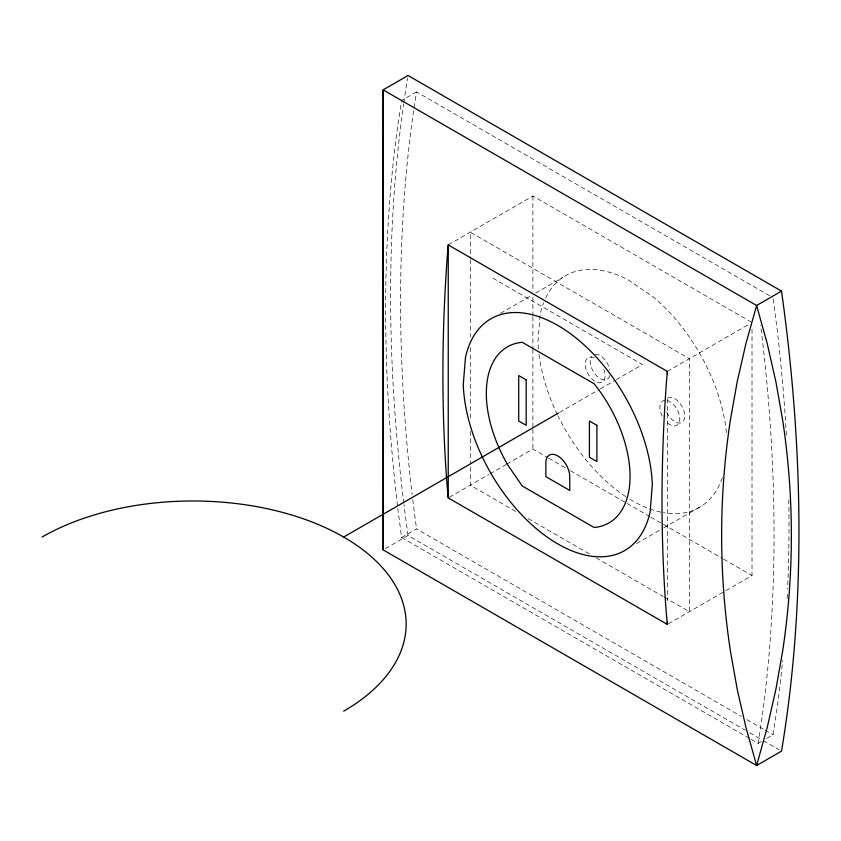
<?xml version="1.0" encoding="UTF-8"?>
<svg xmlns="http://www.w3.org/2000/svg" width="841" height="841" viewBox="0 0 841 841"><rect width="100%" height="100%" fill="white"/><g stroke="black" fill="none" stroke-linecap="round" stroke-linejoin="round"><path stroke-width="0.63" stroke-dasharray="4.21 3.15" d="M769.631 295.759L416.526 91.89L412.584 117.824A1607.918 928.338 60 0 0 412.122 494.497M751.286 739.428L758.098 743.36L762.041 717.426A1607.918 928.338 60 0 0 762.041 336.831L760.569 325.404M766.635 738.43L773.037 734.729L776.979 708.805A1607.918 928.338 60 0 0 782.614 660.637M416.526 91.89L401.588 100.521L397.646 126.444A1607.918 928.338 60 0 0 397.646 507.049M448.242 244.91L532.9 196.037L752.012 322.534M500.563 313.346L531.123 295.706M535.643 293.089L562.808 277.404M559.517 412.426L599.286 389.478M600.421 388.815L615.192 380.29M616.327 379.638L642.45 364.552L491.638 277.477M449.378 497.262L488.884 474.461M490.009 473.809L505.809 464.684M506.944 464.032L532.9 449.041L547.659 457.567M667.355 371.417L749.752 323.838M397.804 508.321L401.588 537.525L416.526 528.905L741.247 716.374M385.409 548.574L408.043 535.507L745.2 730.156M636.542 543.57L662.571 528.537M663.696 527.885L702.182 505.672M668.458 623.78L752.012 575.538L752.012 329.094M758.098 743.36L761.305 741.51M548.795 458.219L565.825 468.048M570.366 470.676L625.988 502.792M627.123 503.444L649.83 516.553M650.966 517.204L662.319 523.764M663.454 524.416L722.493 558.498M723.628 559.16L752.012 575.538M515.701 511.412L470.287 485.194L470.287 465.525M528.19 518.613L589.488 554.009M596.301 557.94L663.286 596.616M664.422 597.268L689.399 611.691L689.399 358.686L470.287 232.19L470.287 258.408M746.924 719.654L763.954 729.483M765.089 730.146L773.037 734.729M749.73 732.774L762.219 739.985M763.355 740.648L779.25 749.815M401.588 537.525L750.151 738.766M773.205 298.997L776.979 328.2A1607.918 928.338 60 0 1 786.535 437.835M412.742 499.691L416.526 528.905M667.355 398.939L667.355 600.821M532.9 196.037L532.9 291.732M532.9 296.978L532.9 315.333M532.9 316.637L532.9 348.1M532.9 349.414L532.9 428.069M532.9 429.383L532.9 449.041M470.287 259.711L470.287 337.062M470.287 347.543L470.287 419.648M470.287 431.444L470.287 464.211M722.282 477.835A133.803 77.256 60 0 1 663.444 512.653M660.847 512.137A133.803 77.256 60 0 1 626.839 497.336M625.767 496.632A133.803 77.256 60 0 1 557.919 415.717M557.352 414.55A133.803 77.256 60 0 1 538.965 354.029M538.429 348.973A133.803 77.256 60 0 1 537.967 341.604L540.143 314.46A133.803 77.256 60 0 1 543.622 302.749M545.672 297.998A133.803 77.256 60 0 1 628.469 280.064L653.079 296.789A133.803 77.256 60 0 1 726.445 432.852M603.775 369.21A14.087 8.137 60 0 1 598.824 382.792A14.087 8.137 60 0 1 585.452 367.033A14.087 8.137 60 0 1 594.282 358.024M609.746 375.633A14.087 8.137 60 0 1 596.311 375.528A14.087 8.137 60 0 1 591.496 356.374M595.144 354.271A14.087 8.137 60 0 1 609.746 369.683M667.26 400.505A14.087 8.137 60 0 1 679.759 419.838A14.087 8.137 60 0 1 665.63 421.089M662.214 416.095A14.087 8.137 60 0 1 664.863 400.263M667.775 398.024A14.087 8.137 60 0 1 682.261 406.876A14.087 8.137 60 0 1 681 422.813A14.087 8.137 60 0 1 666.661 412.111M788.774 499.848A1607.918 928.338 60 0 1 787.618 589.152M787.386 594.282A1607.918 928.338 60 0 1 787.06 600.674M408.043 535.507A1622.005 936.475 60 0 1 403.964 504.642M403.806 503.36A1622.005 936.475 60 0 1 403.638 103.937M403.827 102.634A1622.005 936.475 60 0 1 407.612 78.055"/><path stroke-width="1.26" d="M383.149 549.877L383.244 450.461A1145.799 3.522 89.9 0 0 383.244 219.575L383.149 89.871L408.043 75.501L781.52 291.123A1622.005 936.475 60 0 1 781.52 751.129L756.627 765.499L383.149 549.877L383.044 420.29A1154.357 3.543 89.9 0 1 383.044 189.404L383.149 89.871L756.627 305.493L767.213 343.559L775.896 381.772L782.656 420.111A1154.357 942.53 0.4 0 1 782.666 650.997L775.896 689.315L767.213 727.497L756.627 765.499L745.946 727.444L737.21 689.231L730.398 650.881A1145.799 935.539 0.4 0 1 730.387 420.006L737.21 381.688L745.946 343.506L756.627 305.493L781.52 291.123M667.355 374.035L667.355 371.417L448.242 244.91L447.265 256.537A1622.005 936.475 -60 0 0 447.265 487.423L448.242 497.914L667.355 624.421L667.355 621.793M667.355 371.417L666.377 383.033A1622.005 936.475 -60 0 0 666.377 613.919L667.355 624.421M42.05 537.052A213.278 123.133 0 0 1 343.675 537.052L558.382 413.089M507.102 464.064L522.25 486.003L594.114 527.486A101.624 58.67 60 0 0 594.114 383.769L522.25 342.287A101.624 58.67 60 0 0 507.375 464.221M448.242 244.91L448.242 497.914M343.675 537.052A213.278 123.133 0 0 1 343.675 711.192M465.451 357.583L463.265 384.736A133.803 77.256 60 0 0 549.446 538.671A133.803 77.256 60 0 0 650.146 511.749L652.332 484.595A133.803 77.256 60 0 0 566.151 330.66A133.803 77.256 60 0 0 465.451 357.583M526.182 379.89L518.708 375.58L518.708 421.005L526.182 425.325L526.182 379.89M596.889 425.325L589.415 421.005L589.415 457.231L596.889 461.541L596.889 425.325M569.746 490.44L545.851 476.637L545.851 462.844A16.904 9.756 60 0 1 557.804 455.938A16.904 9.756 60 0 1 569.746 476.637L569.746 490.44"/></g></svg>
